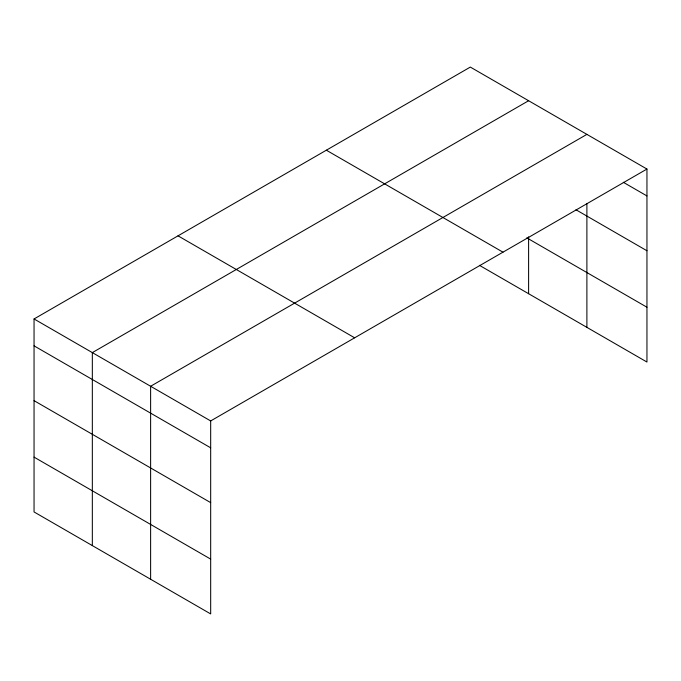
<?xml version="1.0" encoding="UTF-8"?>
<svg xmlns="http://www.w3.org/2000/svg" width="681" height="681" viewBox="0 0 681 681"><rect width="100%" height="100%" fill="white"/><g stroke="black" fill="none" stroke-linecap="round" stroke-linejoin="round"><path stroke-width="1.02" d="M479.433 265.326L646.95 362.037L646.95 169.05L470.324 67.078L34.05 318.963L34.05 511.95L210.676 613.922L210.676 420.935L34.05 318.963M528.609 100.728L92.335 352.613L92.335 545.6M586.894 134.378L150.62 386.263L150.62 579.25M210.676 420.935L646.95 169.05M623.294 182.278L646.95 195.932M575.973 209.765L646.95 250.753M526.788 237.848L646.95 307.225M326.352 150.203L502.978 252.174M178.022 235.839L354.648 337.81M34.05 345.846L210.676 447.817M34.05 400.658L210.676 502.629M34.05 457.13L210.676 559.11M586.894 203.432L586.894 327.365M528.609 236.809L528.609 293.715"/></g></svg>
